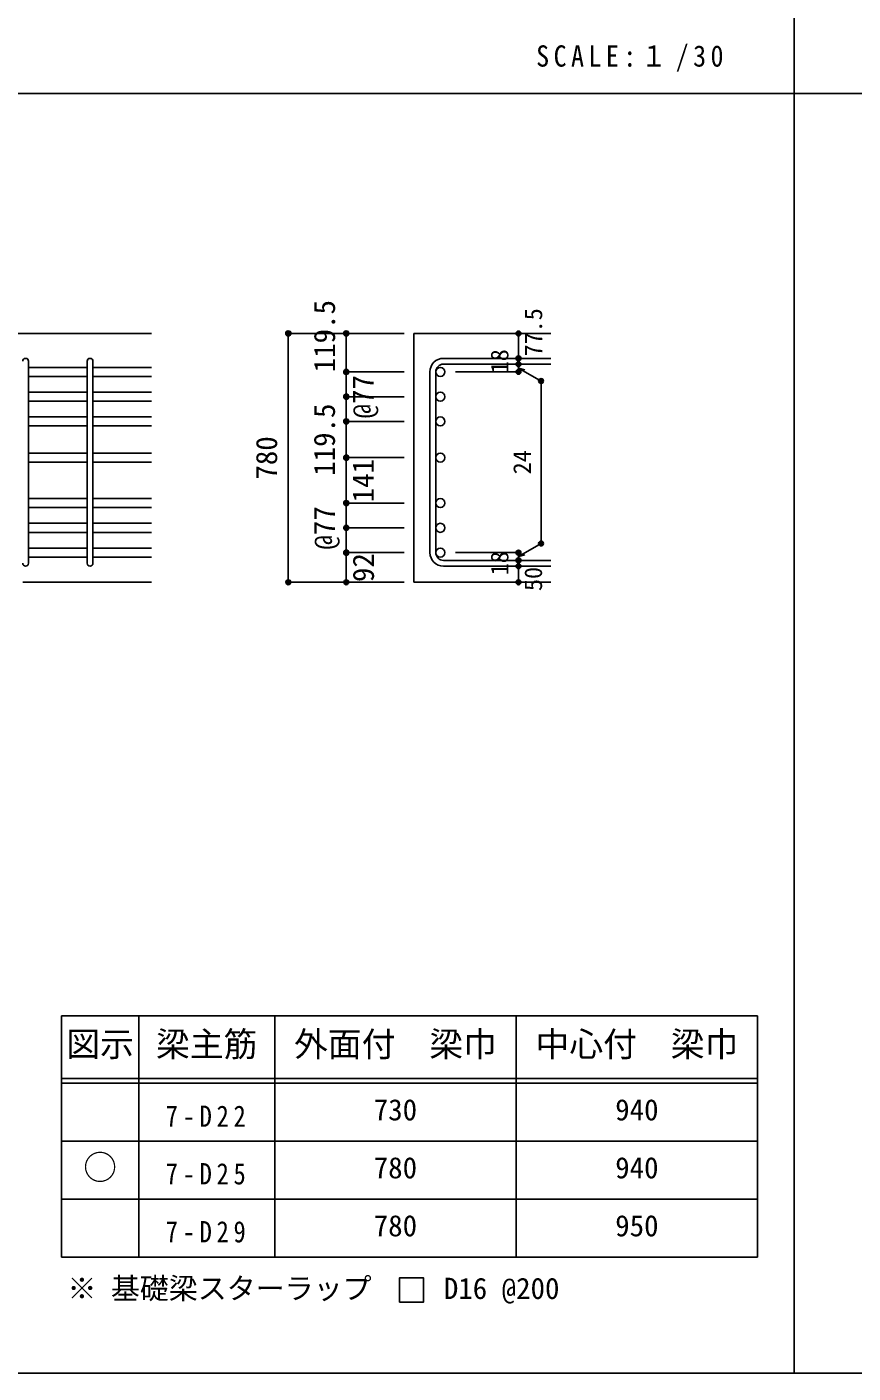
# Model space of a CAD drawing. Units: millimetres at full size, sheet at 1:30, with parts at other scales. Extents: x -5973 to 5954, y -4195 to 4201.
# Drawn here: x -3508 to -942, y -4195 to -15 of the extents above; entities that cross this region are included whole.
import ezdxf
from ezdxf.enums import TextEntityAlignment as Align

# ---------------------------------------------------------------- set-up
doc = ezdxf.new("R2010")
doc.units = ezdxf.units.MM
doc.header["$LTSCALE"] = 30
doc.header["$PDMODE"] = 32
doc.header["$PDSIZE"] = 15
for name, color, linetype in [('0-1_躯体線', 2, 'Continuous'), ('0-5_基礎梁筋', 7, 'Continuous'), ('0-6_スタラップ筋', 7, 'Continuous'), ('0-D_寸法', 4, 'Continuous'), ('6-7_文字', 7, 'Continuous'), ('6-E_枠', 7, 'Continuous'), ('F-0_枠', 6, 'Continuous')]:
    doc.layers.add(name, color=color, linetype=linetype)
doc.styles.add('ＭＳ ゴシック', font='')
doc.styles.get('ＭＳ ゴシック').set_extended_font_data('MS Gothic')

msp = doc.modelspace()

# ---------------------------------------------------------------- linework, layer by layer
at = {"layer": '0-1_躯体線'}
for p, q in [((-3120.8, -967.16), (-5070.8, -967.16)), ((-1880.8, -967.16), (-2305.8, -967.16)), ((-2305.8, -967.16), (-2305.8, -1739.66)), ((-3520.8, -1739.66), (-3120.8, -1739.66)), ((-1880.8, -1739.66), (-2305.8, -1739.66))]:
    msp.add_line(p, q, dxfattribs=at)
at = {"layer": '0-5_基礎梁筋'}
for p, q in [((-3502.8, -1072.36), (-3320.8, -1072.36)), ((-3302.8, -1072.36), (-3120.8, -1072.36)), ((-3502.8, -1100.36), (-3320.8, -1100.36)), ((-3302.8, -1100.36), (-3120.8, -1100.36)), ((-3502.8, -1149.36), (-3320.8, -1149.36)), ((-3302.8, -1149.36), (-3120.8, -1149.36)), ((-3502.8, -1177.36), (-3320.8, -1177.36)), ((-3302.8, -1177.36), (-3120.8, -1177.36)), ((-3502.8, -1226.36), (-3320.8, -1226.36)), ((-3302.8, -1226.36), (-3120.8, -1226.36)), ((-3502.8, -1254.36), (-3320.8, -1254.36)), ((-3302.8, -1254.36), (-3120.8, -1254.36)), ((-3502.8, -1338.66), (-3320.8, -1338.66)), ((-3502.8, -1366.66), (-3320.8, -1366.66)), ((-3302.8, -1338.66), (-3120.8, -1338.66)), ((-3302.8, -1366.66), (-3120.8, -1366.66)), ((-3502.8, -1479.66), (-3320.8, -1479.66)), ((-3302.8, -1479.66), (-3120.8, -1479.66)), ((-3502.8, -1507.66), (-3320.8, -1507.66)), ((-3302.8, -1507.66), (-3120.8, -1507.66)), ((-3502.8, -1556.66), (-3320.8, -1556.66)), ((-3502.8, -1584.66), (-3320.8, -1584.66)), ((-3302.8, -1556.66), (-3120.8, -1556.66)), ((-3302.8, -1584.66), (-3120.8, -1584.66)), ((-3502.8, -1633.66), (-3320.8, -1633.66)), ((-3502.8, -1661.66), (-3320.8, -1661.66)), ((-3302.8, -1633.66), (-3120.8, -1633.66)), ((-3302.8, -1661.66), (-3120.8, -1661.66))]:
    msp.add_line(p, q, dxfattribs=at)
at = {"layer": '0-5_基礎梁筋', "color": 3}
for centre in [(-2223.8, -1086.36), (-2223.8, -1163.36), (-2223.8, -1240.36), (-2223.8, -1352.66), (-2223.8, -1493.66), (-2223.8, -1570.66), (-2223.8, -1647.66)]:
    msp.add_circle(centre, 14, dxfattribs=at)
at = {"layer": '0-6_スタラップ筋'}
for p, q in [((-2213.8, -1044.36), (-1880.8, -1044.36)), ((-3502.8, -1053.36), (-3502.8, -1680.66)), ((-3320.8, -1680.66), (-3320.8, -1053.36)), ((-3302.8, -1053.36), (-3302.8, -1680.66)), ((-2255.8, -1086.36), (-2255.8, -1647.66)), ((-2237.8, -1086.36), (-2237.8, -1647.66)), ((-2213.8, -1062.36), (-1880.8, -1062.36)), ((-2213.8, -1671.66), (-1880.8, -1671.66)), ((-2213.8, -1689.66), (-1880.8, -1689.66))]:
    msp.add_line(p, q, dxfattribs=at)
for centre, radius, start, end in [((-3511.8, -1053.36), 9, 0, 180), ((-3311.8, -1053.36), 9, 0, 180), ((-2213.8, -1086.36), 42, 90, 180), ((-2213.8, -1086.36), 24, 90, 180), ((-2213.8, -1647.66), 42, 180, 270), ((-2213.8, -1647.66), 24, 180, 270), ((-3511.8, -1680.66), 9, 180, 0), ((-3311.8, -1680.66), 9, 180, 0)]:
    msp.add_arc(centre, radius, start, end, dxfattribs=at)
at = {"layer": '0-D_寸法'}
for p, q in [((-2695.8, -967.16), (-2515.8, -967.16)), ((-2695.8, -967.16), (-2515.8, -967.16)), ((-2695.8, -967.16), (-2695.8, -1739.66)), ((-2515.8, -967.16), (-2335.8, -967.16)), ((-2515.8, -967.16), (-2335.8, -967.16)), ((-2515.8, -1739.66), (-2515.8, -967.16)), ((-1980.8, -1044.36), (-1980.8, -967.16)), ((-1980.8, -967.16), (-1980.8, -1044.36)), ((-1980.8, -1062.36), (-1980.8, -1044.36)), ((-2515.8, -1086.36), (-2335.8, -1086.36)), ((-2515.8, -1086.36), (-2335.8, -1086.36)), ((-1980.8, -1086.36), (-2176.89, -1086.36)), ((-1980.8, -1062.36), (-1980.8, -1086.36)), ((-1980.8, -1074.36), (-1910.74, -1114.81)), ((-1980.8, -1074.36), (-1961.48, -1079.54)), ((-1910.74, -1114.81), (-1910.74, -1619.21)), ((-2515.8, -1163.36), (-2335.8, -1163.36)), ((-2515.8, -1163.36), (-2335.8, -1163.36)), ((-2515.8, -1240.36), (-2335.8, -1240.36)), ((-2515.8, -1352.66), (-2335.8, -1352.66)), ((-2515.8, -1493.66), (-2335.8, -1493.66)), ((-2515.8, -1570.66), (-2335.8, -1570.66)), ((-1980.8, -1659.66), (-1910.74, -1619.21)), ((-2515.8, -1647.66), (-2335.8, -1647.66)), ((-1980.8, -1647.66), (-2176.89, -1647.66)), ((-1980.8, -1671.66), (-1980.8, -1647.66)), ((-1980.8, -1659.66), (-1961.48, -1654.49)), ((-1980.8, -1689.66), (-1980.8, -1671.66)), ((-1980.8, -1739.66), (-1980.8, -1689.66)), ((-2695.8, -1739.66), (-2515.8, -1739.66)), ((-2515.8, -1739.66), (-2335.8, -1739.66))]:
    msp.add_line(p, q, dxfattribs=at)
for centre, radius in [((-2695.8, -967.16), 8), ((-2695.8, -967.16), 7.2), ((-2695.8, -967.16), 6.4), ((-2515.8, -967.16), 8), ((-2515.8, -967.16), 7.2), ((-2515.8, -967.16), 6.4), ((-2695.8, -967.16), 5.6), ((-2695.8, -967.16), 4.8), ((-2695.8, -967.16), 4), ((-2695.8, -967.16), 3.2), ((-2695.8, -967.16), 2.4), ((-2695.8, -967.16), 1.6), ((-2695.8, -967.16), 0.8), ((-2515.8, -967.16), 5.6), ((-2515.8, -967.16), 4.8), ((-2515.8, -967.16), 4), ((-2515.8, -967.16), 3.2), ((-2515.8, -967.16), 2.4), ((-2515.8, -967.16), 1.6), ((-2515.8, -967.16), 0.8), ((-1980.8, -967.16), 4), ((-1980.8, -967.16), 3.6), ((-1980.8, -967.16), 3.2), ((-1980.8, -967.16), 2.8), ((-1980.8, -967.16), 2.4), ((-1980.8, -967.16), 2), ((-1980.8, -967.16), 1.6), ((-1980.8, -967.16), 1.2), ((-1980.8, -967.16), 0.8), ((-1980.8, -967.16), 0.4), ((-1980.8, -1044.36), 4), ((-1980.8, -1044.36), 3.6), ((-1980.8, -1044.36), 3.2), ((-1980.8, -1044.36), 2.8), ((-1980.8, -1044.36), 2.4), ((-1980.8, -1044.36), 2), ((-1980.8, -1044.36), 1.6), ((-1980.8, -1044.36), 1.2), ((-1980.8, -1044.36), 0.8), ((-1980.8, -1044.36), 0.4), ((-2515.8, -1086.36), 8), ((-2515.8, -1086.36), 7.2), ((-2515.8, -1086.36), 6.4), ((-2515.8, -1086.36), 5.6), ((-2515.8, -1086.36), 4.8), ((-2515.8, -1086.36), 4), ((-2515.8, -1086.36), 3.2), ((-2515.8, -1086.36), 2.4), ((-2515.8, -1086.36), 1.6), ((-2515.8, -1086.36), 0.8), ((-1980.8, -1062.36), 4), ((-1980.8, -1086.36), 4), ((-1980.8, -1062.36), 3.6), ((-1980.8, -1086.36), 3.6), ((-1980.8, -1062.36), 3.2), ((-1980.8, -1086.36), 3.2), ((-1980.8, -1062.36), 2.8), ((-1980.8, -1086.36), 2.8), ((-1980.8, -1062.36), 2.4), ((-1980.8, -1086.36), 2.4), ((-1980.8, -1062.36), 2), ((-1980.8, -1086.36), 2), ((-1980.8, -1062.36), 1.6), ((-1980.8, -1086.36), 1.6), ((-1980.8, -1062.36), 1.2), ((-1980.8, -1086.36), 1.2), ((-1980.8, -1062.36), 0.8), ((-1980.8, -1086.36), 0.8), ((-1980.8, -1062.36), 0.4), ((-1980.8, -1086.36), 0.4), ((-1910.74, -1114.81), 4), ((-1910.74, -1114.81), 3.6), ((-1910.74, -1114.81), 3.2), ((-1910.74, -1114.81), 2.8), ((-1910.74, -1114.81), 2.4), ((-1910.74, -1114.81), 2), ((-1910.74, -1114.81), 1.6), ((-1910.74, -1114.81), 1.2), ((-1910.74, -1114.81), 0.8), ((-1910.74, -1114.81), 0.4), ((-2515.8, -1163.36), 8), ((-2515.8, -1163.36), 7.2), ((-2515.8, -1163.36), 6.4), ((-2515.8, -1163.36), 5.6), ((-2515.8, -1163.36), 4.8), ((-2515.8, -1163.36), 4), ((-2515.8, -1163.36), 3.2), ((-2515.8, -1163.36), 2.4), ((-2515.8, -1163.36), 1.6), ((-2515.8, -1163.36), 0.8), ((-2515.8, -1240.36), 8), ((-2515.8, -1240.36), 7.2), ((-2515.8, -1240.36), 6.4), ((-2515.8, -1240.36), 5.6), ((-2515.8, -1240.36), 4.8), ((-2515.8, -1240.36), 4), ((-2515.8, -1240.36), 3.2), ((-2515.8, -1240.36), 2.4), ((-2515.8, -1240.36), 1.6), ((-2515.8, -1240.36), 0.8), ((-2515.8, -1352.66), 8), ((-2515.8, -1352.66), 7.2), ((-2515.8, -1352.66), 6.4), ((-2515.8, -1352.66), 5.6), ((-2515.8, -1352.66), 4.8), ((-2515.8, -1352.66), 4), ((-2515.8, -1352.66), 3.2), ((-2515.8, -1352.66), 2.4), ((-2515.8, -1352.66), 1.6), ((-2515.8, -1352.66), 0.8), ((-2515.8, -1493.66), 8), ((-2515.8, -1493.66), 7.2), ((-2515.8, -1493.66), 6.4), ((-2515.8, -1493.66), 5.6), ((-2515.8, -1493.66), 4.8), ((-2515.8, -1493.66), 4), ((-2515.8, -1493.66), 3.2), ((-2515.8, -1493.66), 2.4), ((-2515.8, -1493.66), 1.6), ((-2515.8, -1493.66), 0.8), ((-2515.8, -1570.66), 8), ((-2515.8, -1570.66), 7.2), ((-2515.8, -1570.66), 6.4), ((-2515.8, -1570.66), 5.6), ((-2515.8, -1570.66), 4.8), ((-2515.8, -1570.66), 4), ((-2515.8, -1570.66), 3.2), ((-2515.8, -1570.66), 2.4), ((-2515.8, -1570.66), 1.6), ((-2515.8, -1570.66), 0.8), ((-1910.74, -1619.21), 4), ((-1910.74, -1619.21), 3.6), ((-1910.74, -1619.21), 3.2), ((-1910.74, -1619.21), 2.8), ((-1910.74, -1619.21), 2.4), ((-1910.74, -1619.21), 2), ((-1910.74, -1619.21), 1.6), ((-1910.74, -1619.21), 1.2), ((-1910.74, -1619.21), 0.8), ((-1910.74, -1619.21), 0.4), ((-2515.8, -1647.66), 8), ((-2515.8, -1647.66), 7.2), ((-2515.8, -1647.66), 6.4), ((-2515.8, -1647.66), 5.6), ((-2515.8, -1647.66), 4.8), ((-2515.8, -1647.66), 4), ((-2515.8, -1647.66), 3.2), ((-2515.8, -1647.66), 2.4), ((-2515.8, -1647.66), 1.6), ((-2515.8, -1647.66), 0.8), ((-1980.8, -1647.66), 4), ((-1980.8, -1671.66), 4), ((-1980.8, -1647.66), 3.6), ((-1980.8, -1671.66), 3.6), ((-1980.8, -1647.66), 3.2), ((-1980.8, -1671.66), 3.2), ((-1980.8, -1647.66), 2.8), ((-1980.8, -1671.66), 2.8), ((-1980.8, -1647.66), 2.4), ((-1980.8, -1671.66), 2.4), ((-1980.8, -1647.66), 2), ((-1980.8, -1671.66), 2), ((-1980.8, -1647.66), 1.6), ((-1980.8, -1671.66), 1.6), ((-1980.8, -1647.66), 1.2), ((-1980.8, -1671.66), 1.2), ((-1980.8, -1647.66), 0.8), ((-1980.8, -1671.66), 0.8), ((-1980.8, -1647.66), 0.4), ((-1980.8, -1671.66), 0.4), ((-1980.8, -1689.66), 4), ((-1980.8, -1689.66), 3.6), ((-1980.8, -1689.66), 3.2), ((-1980.8, -1689.66), 2.8), ((-1980.8, -1689.66), 2.4), ((-1980.8, -1689.66), 2), ((-1980.8, -1689.66), 1.6), ((-1980.8, -1689.66), 1.2), ((-1980.8, -1689.66), 0.8), ((-1980.8, -1689.66), 0.4), ((-2695.8, -1739.66), 7.2), ((-2695.8, -1739.66), 6.4), ((-2695.8, -1739.66), 5.6), ((-2695.8, -1739.66), 4.8), ((-2695.8, -1739.66), 4), ((-2695.8, -1739.66), 3.2), ((-2695.8, -1739.66), 2.4), ((-2695.8, -1739.66), 1.6), ((-2695.8, -1739.66), 0.8), ((-2515.8, -1739.66), 7.2), ((-2515.8, -1739.66), 6.4), ((-2515.8, -1739.66), 5.6), ((-2515.8, -1739.66), 4.8), ((-2515.8, -1739.66), 4), ((-2515.8, -1739.66), 3.2), ((-2515.8, -1739.66), 2.4), ((-2515.8, -1739.66), 1.6), ((-2515.8, -1739.66), 0.8), ((-1980.8, -1739.66), 4), ((-1980.8, -1739.66), 3.6), ((-1980.8, -1739.66), 3.2), ((-1980.8, -1739.66), 2.8), ((-1980.8, -1739.66), 2.4), ((-1980.8, -1739.66), 2), ((-1980.8, -1739.66), 1.6), ((-1980.8, -1739.66), 1.2), ((-1980.8, -1739.66), 0.8), ((-1980.8, -1739.66), 0.4)]:
    msp.add_circle(centre, radius, dxfattribs=at)
at = {"layer": '0-D_寸法', "color": 7}
for p in [(-2695.8, -967.16), (-2695.8, -967.16), (-2515.8, -967.16), (-1980.8, -967.16), (-1980.8, -1044.36), (-2515.8, -1086.36), (-1980.8, -1062.36), (-1980.8, -1086.36), (-1910.74, -1114.81), (-2515.8, -1163.36), (-2515.8, -1240.36), (-2515.8, -1240.36), (-2515.8, -1352.66), (-2515.8, -1352.66), (-2515.8, -1493.66), (-2515.8, -1493.66), (-2515.8, -1570.66), (-2515.8, -1570.66), (-1910.74, -1619.21), (-2515.8, -1647.66), (-2515.8, -1647.66), (-1980.8, -1647.66), (-1980.8, -1647.66), (-1980.8, -1671.66), (-1980.8, -1689.66), (-2695.8, -1739.66), (-2695.8, -1739.66), (-2515.8, -1739.66), (-1980.8, -1739.66)]:
    msp.add_point(p, dxfattribs=at)
at = {"layer": '6-7_文字'}
msp.add_lwpolyline([(-2350.65, -3974.7), (-2275.65, -3974.7), (-2275.65, -3899.7), (-2350.65, -3899.7)], close=True, dxfattribs=at)
at = {"layer": '6-E_枠', "color": 3}
for p, q in [((-3400.52, -3085.43), (-3400.52, -3835.43)), ((-3400.52, -3085.43), (-1238, -3085.43)), ((-1238, -3085.43), (-1238, -3835.43)), ((-3400.52, -3835.43), (-1238, -3835.43))]:
    msp.add_line(p, q, dxfattribs=at)
at = {"layer": '6-E_枠'}
for p, q in [((-3160.52, -3085.43), (-3160.52, -3835.43)), ((-2738, -3085.43), (-2738, -3835.43)), ((-1988, -3085.43), (-1988, -3835.43)), ((-3400.52, -3280.43), (-1238, -3280.43)), ((-3400.52, -3295.43), (-1238, -3295.43)), ((-3400.52, -3475.43), (-1238, -3475.43)), ((-3400.52, -3655.43), (-1238, -3655.43))]:
    msp.add_line(p, q, dxfattribs=at)
at = {"layer": 'F-0_枠', "color": 2}
for p, q in [((-1124.64, 4201.15), (-1124.64, -4195.24)), ((-5972.88, -222.05), (3723.6, -222.05))]:
    msp.add_line(p, q, dxfattribs=at)
at = {"layer": 'F-0_枠'}
msp.add_lwpolyline([(5954.1, -4195.24), (590.94, -4195.24), (-5972.88, -4195.24)], dxfattribs=at)

# ---------------------------------------------------------------- texts
at = {"layer": '0-D_寸法', "style": 'ＭＳ ゴシック'}
for s, height, p in [('119.5', 65.98, (-2530.8, -1087.66)), ('77.5', 54.99, (-1890.8, -1038.36)), ('18', 54.99, (-1995.8, -1090.86)), ('@77', 65.98, (-2410.8, -1230.86)), ('119.5', 65.98, (-2531.15, -1409.17)), ('780', 65.98, (-2710.8, -1420.91)), ('24', 54.99, (-1925.74, -1404.51)), ('141', 65.98, (-2410.55, -1491.38)), ('@77', 65.98, (-2530.8, -1638.16)), ('92', 65.98, (-2410.11, -1738.95)), ('18', 54.99, (-1995.8, -1718.16)), ('50', 54.99, (-1891.16, -1766.89))]:
    msp.add_text(s, height=height, rotation=90, dxfattribs=at).set_placement(p, align=Align.BOTTOM_LEFT)
at = {"layer": '6-7_文字', "color": 2, "style": 'ＭＳ ゴシック'}
for s, p in [('図示', (-3385.52, -3235.43)), ('梁主筋', (-3106.76, -3235.43)), ('外面付\u3000梁巾', (-2678, -3235.43)), ('中心付\u3000梁巾', (-1928, -3235.43)), ('○', (-3333.02, -3617.93))]:
    msp.add_text(s, height=76.98, dxfattribs=at).set_placement(p, align=Align.BOTTOM_LEFT)
at = {"layer": '6-7_文字', "style": 'ＭＳ ゴシック'}
for s, p in [('730', (-2430.5, -3430.43)), ('940', (-1680.5, -3430.43)), ('780', (-2430.5, -3610.43)), ('940', (-1680.5, -3610.43)), ('780', (-2430.5, -3790.43)), ('950', (-1680.5, -3790.43)), ('※ 基礎梁スターラップ     D16 @200', (-3381.96, -3985.01))]:
    msp.add_text(s, height=65.98, dxfattribs=at).set_placement(p, align=Align.BOTTOM_LEFT)
at = {"layer": '6-7_文字', "color": 2, "insert": (-1925.98, -154.55), "char_height": 65.98, "attachment_point": 7, "style": 'ＭＳ ゴシック'}
msp.add_mtext('\\T1.34;\\W0.9;SCALE:１/30', dxfattribs=at)
at = {"layer": '6-7_文字', "char_height": 65.98, "attachment_point": 7, "style": 'ＭＳ ゴシック'}
for s, insert in [('\\T1.38;\\W0.85;7-D22', (-3076.76, -3430.43)), ('\\T1.38;\\W0.85;7-D25', (-3076.76, -3610.43)), ('\\T1.38;\\W0.85;7-D29', (-3076.76, -3790.43))]:
    msp.add_mtext(s, dxfattribs=dict(at, insert=insert))

doc.saveas('drawing.dxf')
